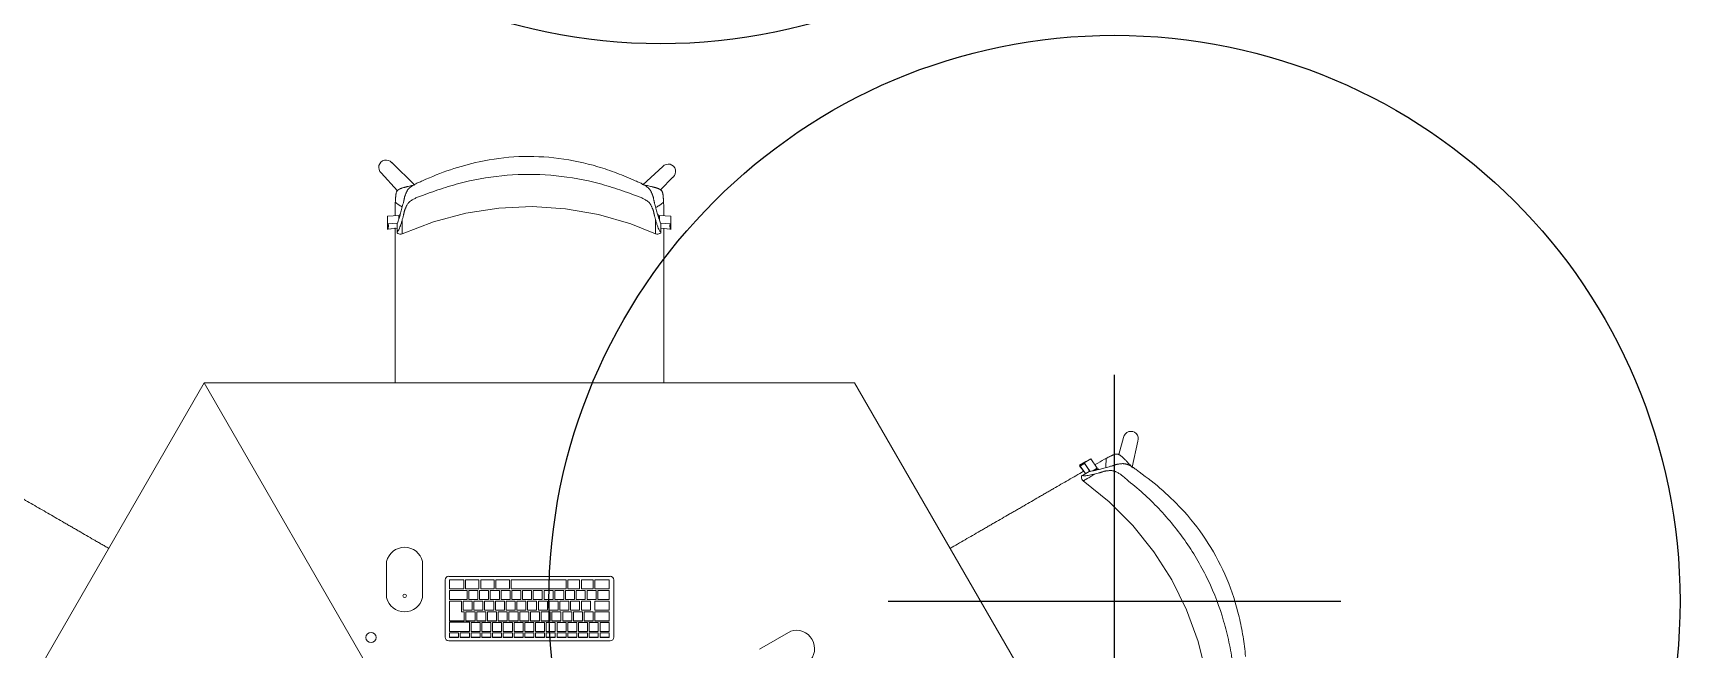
# Model space of a CAD drawing. Header units: millimetres. Extents: x 155920 to 295199, y -4084 to 97293.
# Drawn here: x 174610 to 177523, y 21247 to 22336 of the extents above; entities that cross this region are included whole.
import ezdxf

# ---------------------------------------------------------------- set-up
doc = ezdxf.new("R2010")
doc.units = ezdxf.units.MM
doc.header["$MEASUREMENT"] = 0
doc.layers.add('A-GENM', color=8, linetype='CONTINUOUS', lineweight=9)
doc.layers.add('I-FURN', color=8, linetype='CONTINUOUS', lineweight=9)
doc.layers.add('Social Distancing', color=7, linetype='CONTINUOUS')

msp = doc.modelspace()

# ---------------------------------------------------------------- linework, layer by layer
at = {"layer": 'A-GENM'}
for p, q in [((175235.7, 21401.5), (175235.7, 21338)), ((175299.2, 21338), (175299.2, 21401.5)), ((175631, 21375.6), (175345.5, 21375.6)), ((175339.1, 21369.3), (175339.1, 21268.1)), ((175372, 21369.6), (175347, 21369.6)), ((175347, 21369.6), (175347, 21353.7)), ((175347, 21353.7), (175372, 21353.7)), ((175347, 21353.4), (175347, 21353.7)), ((175372, 21353.4), (175347, 21353.4)), ((175347, 21350.7), (175347, 21334.8)), ((175378, 21350.7), (175347, 21350.7)), ((175372, 21353.7), (175372, 21369.6)), ((175372, 21353.4), (175372, 21353.7)), ((175399, 21369.6), (175375, 21369.6)), ((175375, 21369.6), (175375, 21353.7)), ((175375, 21353.7), (175399, 21353.7)), ((175375, 21353.4), (175375, 21353.7)), ((175399, 21353.4), (175375, 21353.4)), ((175378, 21334.8), (175378, 21350.7)), ((175381, 21350.7), (175381, 21334.8)), ((175397, 21350.7), (175381, 21350.7)), ((175397, 21334.8), (175397, 21350.7)), ((175399, 21353.7), (175399, 21369.6)), ((175399, 21353.4), (175399, 21353.7)), ((175400, 21350.7), (175400, 21334.8)), ((175416, 21350.7), (175400, 21350.7)), ((175426, 21369.6), (175402, 21369.6)), ((175402, 21369.6), (175402, 21353.7)), ((175402, 21353.7), (175426, 21353.7)), ((175402, 21353.4), (175402, 21353.7)), ((175426, 21353.4), (175402, 21353.4)), ((175416, 21334.8), (175416, 21350.7)), ((175419, 21350.7), (175419, 21334.8)), ((175435, 21350.7), (175419, 21350.7)), ((175426, 21353.7), (175426, 21369.6)), ((175426, 21353.4), (175426, 21353.7)), ((175453, 21369.6), (175429, 21369.6)), ((175429, 21369.6), (175429, 21353.7)), ((175429, 21353.7), (175453, 21353.7)), ((175429, 21353.4), (175429, 21353.7)), ((175453, 21353.4), (175429, 21353.4)), ((175435, 21334.8), (175435, 21350.7)), ((175438, 21350.7), (175438, 21334.8)), ((175454, 21350.7), (175438, 21350.7)), ((175453, 21353.7), (175453, 21369.6)), ((175453, 21353.4), (175453, 21353.7)), ((175454, 21334.8), (175454, 21350.7)), ((175456, 21369.6), (175456, 21353.7)), ((175553, 21369.6), (175456, 21369.6)), ((175456, 21353.7), (175553, 21353.7)), ((175456, 21353.4), (175456, 21353.7)), ((175553, 21353.4), (175456, 21353.4)), ((175457, 21350.7), (175457, 21334.8)), ((175473, 21350.7), (175457, 21350.7)), ((175473, 21334.8), (175473, 21350.7)), ((175476, 21350.7), (175476, 21334.8)), ((175492, 21350.7), (175476, 21350.7)), ((175492, 21334.8), (175492, 21350.7)), ((175495, 21350.7), (175495, 21334.8)), ((175511, 21350.7), (175495, 21350.7)), ((175511, 21334.8), (175511, 21350.7)), ((175514, 21350.7), (175514, 21334.8)), ((175530, 21350.7), (175514, 21350.7)), ((175530, 21334.8), (175530, 21350.7)), ((175533, 21350.7), (175533, 21334.8)), ((175549, 21350.7), (175533, 21350.7)), ((175549, 21334.8), (175549, 21350.7)), ((175552, 21350.7), (175552, 21334.8)), ((175568, 21350.7), (175552, 21350.7)), ((175553, 21353.7), (175553, 21369.6)), ((175553, 21353.4), (175553, 21353.7)), ((175556, 21369.6), (175556, 21353.7)), ((175577, 21369.6), (175556, 21369.6)), ((175556, 21353.7), (175577, 21353.7)), ((175556, 21353.4), (175556, 21353.7)), ((175577, 21353.4), (175556, 21353.4)), ((175568, 21334.8), (175568, 21350.7)), ((175571, 21350.7), (175571, 21334.8)), ((175587, 21350.7), (175571, 21350.7)), ((175577, 21353.7), (175577, 21369.6)), ((175577, 21353.4), (175577, 21353.7)), ((175580, 21369.6), (175580, 21353.7)), ((175601, 21369.6), (175580, 21369.6)), ((175580, 21353.7), (175601, 21353.7)), ((175580, 21353.4), (175580, 21353.7)), ((175601, 21353.4), (175580, 21353.4)), ((175587, 21334.8), (175587, 21350.7)), ((175590, 21350.7), (175590, 21334.8)), ((175606, 21350.7), (175590, 21350.7)), ((175601, 21353.7), (175601, 21369.6)), ((175601, 21353.4), (175601, 21353.7)), ((175604, 21369.6), (175604, 21353.7)), ((175629, 21369.6), (175604, 21369.6)), ((175604, 21353.7), (175629, 21353.7)), ((175604, 21353.4), (175604, 21353.7)), ((175629, 21353.4), (175604, 21353.4)), ((175606, 21334.8), (175606, 21350.7)), ((175609, 21350.7), (175609, 21334.8)), ((175629, 21350.7), (175609, 21350.7)), ((175629, 21353.7), (175629, 21369.6)), ((175629, 21353.4), (175629, 21353.7)), ((175629, 21334.8), (175629, 21350.7)), ((175637.4, 21268.1), (175637.4, 21369.3)), ((175347, 21334.8), (175378, 21334.8)), ((175347, 21334.5), (175347, 21334.8)), ((175378, 21334.5), (175347, 21334.5)), ((175368, 21331.8), (175347, 21331.8)), ((175347, 21331.8), (175347, 21296.9)), ((175368, 21312.9), (175368, 21331.8)), ((175371, 21331.8), (175371, 21315.9)), ((175387, 21331.8), (175371, 21331.8)), ((175378, 21334.5), (175378, 21334.8)), ((175381, 21334.8), (175397, 21334.8)), ((175381, 21334.5), (175381, 21334.8)), ((175397, 21334.5), (175381, 21334.5)), ((175387, 21315.9), (175387, 21331.8)), ((175390, 21331.8), (175390, 21315.9)), ((175406, 21331.8), (175390, 21331.8)), ((175397, 21334.5), (175397, 21334.8)), ((175400, 21334.8), (175416, 21334.8)), ((175400, 21334.5), (175400, 21334.8)), ((175416, 21334.5), (175400, 21334.5)), ((175406, 21315.9), (175406, 21331.8)), ((175409, 21331.8), (175409, 21315.9)), ((175425, 21331.8), (175409, 21331.8)), ((175416, 21334.5), (175416, 21334.8)), ((175419, 21334.8), (175435, 21334.8)), ((175419, 21334.5), (175419, 21334.8)), ((175435, 21334.5), (175419, 21334.5)), ((175425, 21315.9), (175425, 21331.8)), ((175428, 21331.8), (175428, 21315.9)), ((175444, 21331.8), (175428, 21331.8)), ((175435, 21334.5), (175435, 21334.8)), ((175438, 21334.8), (175454, 21334.8)), ((175438, 21334.5), (175438, 21334.8)), ((175454, 21334.5), (175438, 21334.5)), ((175444, 21315.9), (175444, 21331.8)), ((175447, 21331.8), (175447, 21315.9)), ((175463, 21331.8), (175447, 21331.8)), ((175454, 21334.5), (175454, 21334.8)), ((175457, 21334.8), (175473, 21334.8)), ((175457, 21334.5), (175457, 21334.8)), ((175473, 21334.5), (175457, 21334.5)), ((175463, 21315.9), (175463, 21331.8)), ((175466, 21331.8), (175466, 21315.9)), ((175482, 21331.8), (175466, 21331.8)), ((175473, 21334.5), (175473, 21334.8)), ((175476, 21334.8), (175492, 21334.8)), ((175476, 21334.5), (175476, 21334.8)), ((175492, 21334.5), (175476, 21334.5)), ((175482, 21315.9), (175482, 21331.8)), ((175485, 21331.8), (175485, 21315.9)), ((175501, 21331.8), (175485, 21331.8)), ((175492, 21334.5), (175492, 21334.8)), ((175495, 21334.8), (175511, 21334.8)), ((175495, 21334.5), (175495, 21334.8)), ((175511, 21334.5), (175495, 21334.5)), ((175501, 21315.9), (175501, 21331.8)), ((175504, 21331.8), (175504, 21315.9)), ((175520, 21331.8), (175504, 21331.8)), ((175511, 21334.5), (175511, 21334.8)), ((175514, 21334.8), (175530, 21334.8)), ((175514, 21334.5), (175514, 21334.8)), ((175530, 21334.5), (175514, 21334.5)), ((175520, 21315.9), (175520, 21331.8)), ((175523, 21331.8), (175523, 21315.9)), ((175539, 21331.8), (175523, 21331.8)), ((175530, 21334.5), (175530, 21334.8)), ((175533, 21334.8), (175549, 21334.8)), ((175533, 21334.5), (175533, 21334.8)), ((175549, 21334.5), (175533, 21334.5)), ((175539, 21315.9), (175539, 21331.8)), ((175542, 21331.8), (175542, 21315.9)), ((175558, 21331.8), (175542, 21331.8)), ((175549, 21334.5), (175549, 21334.8)), ((175552, 21334.8), (175568, 21334.8)), ((175552, 21334.5), (175552, 21334.8)), ((175568, 21334.5), (175552, 21334.5)), ((175558, 21315.9), (175558, 21331.8)), ((175561, 21331.8), (175561, 21315.9)), ((175577, 21331.8), (175561, 21331.8)), ((175568, 21334.5), (175568, 21334.8)), ((175571, 21334.8), (175587, 21334.8)), ((175571, 21334.5), (175571, 21334.8)), ((175587, 21334.5), (175571, 21334.5)), ((175577, 21315.9), (175577, 21331.8)), ((175580, 21331.8), (175580, 21315.9)), ((175596, 21331.8), (175580, 21331.8)), ((175587, 21334.5), (175587, 21334.8)), ((175590, 21334.8), (175606, 21334.8)), ((175590, 21334.5), (175590, 21334.8)), ((175606, 21334.5), (175590, 21334.5)), ((175596, 21315.9), (175596, 21331.8)), ((175604, 21331.8), (175604, 21315.9)), ((175629, 21331.8), (175604, 21331.8)), ((175606, 21334.5), (175606, 21334.8)), ((175609, 21334.8), (175629, 21334.8)), ((175609, 21334.5), (175609, 21334.8)), ((175629, 21334.5), (175609, 21334.5)), ((175629, 21334.5), (175629, 21334.8)), ((175629, 21315.9), (175629, 21331.8)), ((175347, 21296.9), (175373, 21296.9)), ((175347, 21296.6), (175347, 21296.9)), ((175373, 21296.6), (175347, 21296.6)), ((175382, 21294.5), (175347, 21294.5)), ((175347, 21294.5), (175347, 21278.3)), ((175373, 21312.9), (175368, 21312.9)), ((175371, 21315.9), (175387, 21315.9)), ((175371, 21315.6), (175371, 21315.9)), ((175387, 21315.6), (175371, 21315.6)), ((175373, 21296.9), (175373, 21312.9)), ((175373, 21296.6), (175373, 21296.9)), ((175376, 21312.9), (175376, 21296.9)), ((175392, 21312.9), (175376, 21312.9)), ((175376, 21296.9), (175392, 21296.9)), ((175376, 21296.6), (175376, 21296.9)), ((175392, 21296.6), (175376, 21296.6)), ((175382, 21278.3), (175382, 21294.5)), ((175385, 21294.2), (175385, 21278.3)), ((175401, 21294.2), (175385, 21294.2)), ((175387, 21315.6), (175387, 21315.9)), ((175390, 21315.9), (175406, 21315.9)), ((175390, 21315.6), (175390, 21315.9)), ((175406, 21315.6), (175390, 21315.6)), ((175392, 21296.9), (175392, 21312.9)), ((175392, 21296.6), (175392, 21296.9)), ((175395, 21312.9), (175395, 21296.9)), ((175411, 21312.9), (175395, 21312.9)), ((175395, 21296.9), (175411, 21296.9)), ((175395, 21296.6), (175395, 21296.9)), ((175411, 21296.6), (175395, 21296.6)), ((175401, 21278.3), (175401, 21294.2)), ((175404, 21294.2), (175404, 21278.3)), ((175420, 21294.2), (175404, 21294.2)), ((175406, 21315.6), (175406, 21315.9)), ((175409, 21315.9), (175425, 21315.9)), ((175409, 21315.6), (175409, 21315.9)), ((175425, 21315.6), (175409, 21315.6)), ((175411, 21296.9), (175411, 21312.9)), ((175411, 21296.6), (175411, 21296.9)), ((175414, 21312.9), (175414, 21296.9)), ((175430, 21312.9), (175414, 21312.9)), ((175414, 21296.9), (175430, 21296.9)), ((175414, 21296.6), (175414, 21296.9)), ((175430, 21296.6), (175414, 21296.6)), ((175420, 21278.3), (175420, 21294.2)), ((175423, 21294.2), (175423, 21278.3)), ((175439, 21294.2), (175423, 21294.2)), ((175425, 21315.6), (175425, 21315.9)), ((175428, 21315.9), (175444, 21315.9)), ((175428, 21315.6), (175428, 21315.9)), ((175444, 21315.6), (175428, 21315.6)), ((175430, 21296.9), (175430, 21312.9)), ((175430, 21296.6), (175430, 21296.9)), ((175433, 21312.9), (175433, 21296.9)), ((175449, 21312.9), (175433, 21312.9)), ((175433, 21296.9), (175449, 21296.9)), ((175433, 21296.6), (175433, 21296.9)), ((175449, 21296.6), (175433, 21296.6)), ((175439, 21278.3), (175439, 21294.2)), ((175442, 21294.2), (175442, 21278.3)), ((175458, 21294.2), (175442, 21294.2)), ((175444, 21315.6), (175444, 21315.9)), ((175447, 21315.9), (175463, 21315.9)), ((175447, 21315.6), (175447, 21315.9)), ((175463, 21315.6), (175447, 21315.6)), ((175449, 21296.9), (175449, 21312.9)), ((175449, 21296.6), (175449, 21296.9)), ((175452, 21312.9), (175452, 21296.9)), ((175468, 21312.9), (175452, 21312.9)), ((175452, 21296.9), (175468, 21296.9)), ((175452, 21296.6), (175452, 21296.9)), ((175468, 21296.6), (175452, 21296.6)), ((175458, 21278.3), (175458, 21294.2)), ((175461, 21294.2), (175461, 21278.3)), ((175477, 21294.2), (175461, 21294.2)), ((175463, 21315.6), (175463, 21315.9)), ((175466, 21315.9), (175482, 21315.9)), ((175466, 21315.6), (175466, 21315.9)), ((175482, 21315.6), (175466, 21315.6)), ((175468, 21296.9), (175468, 21312.9)), ((175468, 21296.6), (175468, 21296.9)), ((175471, 21312.9), (175471, 21296.9)), ((175487, 21312.9), (175471, 21312.9)), ((175471, 21296.9), (175487, 21296.9)), ((175471, 21296.6), (175471, 21296.9)), ((175487, 21296.6), (175471, 21296.6)), ((175477, 21278.3), (175477, 21294.2)), ((175480, 21294.2), (175480, 21278.3)), ((175496, 21294.2), (175480, 21294.2)), ((175482, 21315.6), (175482, 21315.9)), ((175485, 21315.9), (175501, 21315.9)), ((175485, 21315.6), (175485, 21315.9)), ((175501, 21315.6), (175485, 21315.6)), ((175487, 21296.9), (175487, 21312.9)), ((175487, 21296.6), (175487, 21296.9)), ((175490, 21312.9), (175490, 21296.9)), ((175506, 21312.9), (175490, 21312.9)), ((175490, 21296.9), (175506, 21296.9)), ((175490, 21296.6), (175490, 21296.9)), ((175506, 21296.6), (175490, 21296.6)), ((175496, 21278.3), (175496, 21294.2)), ((175499, 21294.2), (175499, 21278.3)), ((175515, 21294.2), (175499, 21294.2)), ((175501, 21315.6), (175501, 21315.9)), ((175504, 21315.9), (175520, 21315.9)), ((175504, 21315.6), (175504, 21315.9)), ((175520, 21315.6), (175504, 21315.6)), ((175506, 21296.9), (175506, 21312.9)), ((175506, 21296.6), (175506, 21296.9)), ((175509, 21312.9), (175509, 21296.9)), ((175525, 21312.9), (175509, 21312.9)), ((175509, 21296.9), (175525, 21296.9)), ((175509, 21296.6), (175509, 21296.9)), ((175525, 21296.6), (175509, 21296.6)), ((175515, 21278.3), (175515, 21294.2)), ((175518, 21294.2), (175518, 21278.3)), ((175534, 21294.2), (175518, 21294.2)), ((175520, 21315.6), (175520, 21315.9)), ((175523, 21315.9), (175539, 21315.9)), ((175523, 21315.6), (175523, 21315.9)), ((175539, 21315.6), (175523, 21315.6)), ((175525, 21296.9), (175525, 21312.9)), ((175525, 21296.6), (175525, 21296.9)), ((175528, 21312.9), (175528, 21296.9)), ((175544, 21312.9), (175528, 21312.9)), ((175528, 21296.9), (175544, 21296.9)), ((175528, 21296.6), (175528, 21296.9)), ((175544, 21296.6), (175528, 21296.6)), ((175534, 21278.3), (175534, 21294.2)), ((175537, 21294.2), (175537, 21278.3)), ((175553, 21294.2), (175537, 21294.2)), ((175539, 21315.6), (175539, 21315.9)), ((175542, 21315.9), (175558, 21315.9)), ((175542, 21315.6), (175542, 21315.9)), ((175558, 21315.6), (175542, 21315.6)), ((175544, 21296.9), (175544, 21312.9)), ((175544, 21296.6), (175544, 21296.9)), ((175547, 21312.9), (175547, 21296.9)), ((175563, 21312.9), (175547, 21312.9)), ((175547, 21296.9), (175563, 21296.9)), ((175547, 21296.6), (175547, 21296.9)), ((175563, 21296.6), (175547, 21296.6)), ((175553, 21278.3), (175553, 21294.2)), ((175556, 21294.2), (175556, 21278.3)), ((175572, 21294.2), (175556, 21294.2)), ((175558, 21315.6), (175558, 21315.9)), ((175561, 21315.9), (175577, 21315.9)), ((175561, 21315.6), (175561, 21315.9)), ((175577, 21315.6), (175561, 21315.6)), ((175563, 21296.9), (175563, 21312.9)), ((175563, 21296.6), (175563, 21296.9)), ((175566, 21312.9), (175566, 21296.9)), ((175582, 21312.9), (175566, 21312.9)), ((175566, 21296.9), (175582, 21296.9)), ((175566, 21296.6), (175566, 21296.9)), ((175582, 21296.6), (175566, 21296.6)), ((175572, 21278.3), (175572, 21294.2)), ((175575, 21294.2), (175575, 21278.3)), ((175591, 21294.2), (175575, 21294.2)), ((175577, 21315.6), (175577, 21315.9)), ((175580, 21315.9), (175596, 21315.9)), ((175580, 21315.6), (175580, 21315.9)), ((175596, 21315.6), (175580, 21315.6)), ((175582, 21296.9), (175582, 21312.9)), ((175582, 21296.6), (175582, 21296.9)), ((175585, 21312.9), (175585, 21296.9)), ((175601, 21312.9), (175585, 21312.9)), ((175585, 21296.9), (175601, 21296.9)), ((175585, 21296.6), (175585, 21296.9)), ((175601, 21296.6), (175585, 21296.6)), ((175591, 21278.3), (175591, 21294.2)), ((175594, 21294.2), (175594, 21278.3)), ((175610, 21294.2), (175594, 21294.2)), ((175596, 21315.6), (175596, 21315.9)), ((175601, 21296.9), (175601, 21312.9)), ((175601, 21296.6), (175601, 21296.9)), ((175604, 21315.9), (175629, 21315.9)), ((175604, 21315.6), (175604, 21315.9)), ((175629, 21315.6), (175604, 21315.6)), ((175604, 21312.9), (175604, 21296.9)), ((175629, 21312.9), (175604, 21312.9)), ((175604, 21296.9), (175629, 21296.9)), ((175604, 21296.6), (175604, 21296.9)), ((175629, 21296.6), (175604, 21296.6)), ((175610, 21278.3), (175610, 21294.2)), ((175613, 21294.2), (175613, 21278.3)), ((175629, 21294.2), (175613, 21294.2)), ((175629, 21315.6), (175629, 21315.9)), ((175629, 21296.9), (175629, 21312.9)), ((175629, 21296.6), (175629, 21296.9)), ((175629, 21278.3), (175629, 21294.2)), ((175345.5, 21261.8), (175631, 21261.8)), ((175347, 21278.3), (175382, 21278.3)), ((175347, 21278), (175347, 21278.3)), ((175382, 21278), (175347, 21278)), ((175347, 21276), (175347, 21268)), ((175363, 21276), (175347, 21276)), ((175347, 21268), (175363, 21268)), ((175347, 21267.8), (175347, 21268)), ((175363, 21267.8), (175347, 21267.8)), ((175363, 21268), (175363, 21276)), ((175363, 21267.8), (175363, 21268)), ((175366, 21276), (175366, 21268)), ((175382, 21276), (175366, 21276)), ((175366, 21268), (175382, 21268)), ((175366, 21267.8), (175366, 21268)), ((175382, 21267.8), (175366, 21267.8)), ((175382, 21278), (175382, 21278.3)), ((175382, 21268), (175382, 21276)), ((175382, 21267.8), (175382, 21268)), ((175385, 21278.3), (175401, 21278.3)), ((175385, 21278), (175385, 21278.3)), ((175401, 21278), (175385, 21278)), ((175385, 21276), (175385, 21268)), ((175401, 21276), (175385, 21276)), ((175385, 21268), (175401, 21268)), ((175385, 21267.8), (175385, 21268)), ((175401, 21267.8), (175385, 21267.8)), ((175401, 21278), (175401, 21278.3)), ((175401, 21268), (175401, 21276)), ((175401, 21267.8), (175401, 21268)), ((175404, 21278.3), (175420, 21278.3)), ((175404, 21278), (175404, 21278.3)), ((175420, 21278), (175404, 21278)), ((175404, 21276), (175404, 21268)), ((175420, 21276), (175404, 21276)), ((175404, 21268), (175420, 21268)), ((175404, 21267.8), (175404, 21268)), ((175420, 21267.8), (175404, 21267.8)), ((175420, 21278), (175420, 21278.3)), ((175420, 21268), (175420, 21276)), ((175420, 21267.8), (175420, 21268)), ((175423, 21278.3), (175439, 21278.3)), ((175423, 21278), (175423, 21278.3)), ((175439, 21278), (175423, 21278)), ((175423, 21276), (175423, 21268)), ((175439, 21276), (175423, 21276)), ((175423, 21268), (175439, 21268)), ((175423, 21267.8), (175423, 21268)), ((175439, 21267.8), (175423, 21267.8)), ((175439, 21278), (175439, 21278.3)), ((175439, 21268), (175439, 21276)), ((175439, 21267.8), (175439, 21268)), ((175442, 21278.3), (175458, 21278.3)), ((175442, 21278), (175442, 21278.3)), ((175458, 21278), (175442, 21278)), ((175442, 21276), (175442, 21268)), ((175458, 21276), (175442, 21276)), ((175442, 21268), (175458, 21268)), ((175442, 21267.8), (175442, 21268)), ((175458, 21267.8), (175442, 21267.8)), ((175458, 21278), (175458, 21278.3)), ((175458, 21268), (175458, 21276)), ((175458, 21267.8), (175458, 21268)), ((175461, 21278.3), (175477, 21278.3)), ((175461, 21278), (175461, 21278.3)), ((175477, 21278), (175461, 21278)), ((175461, 21276), (175461, 21268)), ((175477, 21276), (175461, 21276)), ((175461, 21268), (175477, 21268)), ((175461, 21267.8), (175461, 21268)), ((175477, 21267.8), (175461, 21267.8)), ((175477, 21278), (175477, 21278.3)), ((175477, 21268), (175477, 21276)), ((175477, 21267.8), (175477, 21268)), ((175480, 21278.3), (175496, 21278.3)), ((175480, 21278), (175480, 21278.3)), ((175496, 21278), (175480, 21278)), ((175480, 21276), (175480, 21268)), ((175496, 21276), (175480, 21276)), ((175480, 21268), (175496, 21268)), ((175480, 21267.8), (175480, 21268)), ((175496, 21267.8), (175480, 21267.8)), ((175496, 21278), (175496, 21278.3)), ((175496, 21268), (175496, 21276)), ((175496, 21267.8), (175496, 21268)), ((175499, 21278.3), (175515, 21278.3)), ((175499, 21278), (175499, 21278.3)), ((175515, 21278), (175499, 21278)), ((175499, 21276), (175499, 21268)), ((175515, 21276), (175499, 21276)), ((175499, 21268), (175515, 21268)), ((175499, 21267.8), (175499, 21268)), ((175515, 21267.8), (175499, 21267.8)), ((175515, 21278), (175515, 21278.3)), ((175515, 21268), (175515, 21276)), ((175515, 21267.8), (175515, 21268)), ((175518, 21278.3), (175534, 21278.3)), ((175518, 21278), (175518, 21278.3)), ((175534, 21278), (175518, 21278)), ((175518, 21276), (175518, 21268)), ((175534, 21276), (175518, 21276)), ((175518, 21268), (175534, 21268)), ((175518, 21267.8), (175518, 21268)), ((175534, 21267.8), (175518, 21267.8)), ((175534, 21278), (175534, 21278.3)), ((175534, 21268), (175534, 21276)), ((175534, 21267.8), (175534, 21268)), ((175537, 21278.3), (175553, 21278.3)), ((175537, 21278), (175537, 21278.3)), ((175553, 21278), (175537, 21278)), ((175537, 21276), (175537, 21268)), ((175553, 21276), (175537, 21276)), ((175537, 21268), (175553, 21268)), ((175537, 21267.8), (175537, 21268)), ((175553, 21267.8), (175537, 21267.8)), ((175553, 21278), (175553, 21278.3)), ((175553, 21268), (175553, 21276)), ((175553, 21267.8), (175553, 21268)), ((175556, 21278.3), (175572, 21278.3)), ((175556, 21278), (175556, 21278.3)), ((175572, 21278), (175556, 21278)), ((175556, 21276), (175556, 21268)), ((175572, 21276), (175556, 21276)), ((175556, 21268), (175572, 21268)), ((175556, 21267.8), (175556, 21268)), ((175572, 21267.8), (175556, 21267.8)), ((175572, 21278), (175572, 21278.3)), ((175572, 21268), (175572, 21276)), ((175572, 21267.8), (175572, 21268)), ((175575, 21278.3), (175591, 21278.3)), ((175575, 21278), (175575, 21278.3)), ((175591, 21278), (175575, 21278)), ((175575, 21276), (175575, 21268)), ((175591, 21276), (175575, 21276)), ((175575, 21268), (175591, 21268)), ((175575, 21267.8), (175575, 21268)), ((175591, 21267.8), (175575, 21267.8)), ((175591, 21278), (175591, 21278.3)), ((175591, 21268), (175591, 21276)), ((175591, 21267.8), (175591, 21268)), ((175594, 21278.3), (175610, 21278.3)), ((175594, 21278), (175594, 21278.3)), ((175610, 21278), (175594, 21278)), ((175594, 21276), (175594, 21268)), ((175610, 21276), (175594, 21276)), ((175594, 21268), (175610, 21268)), ((175594, 21267.8), (175594, 21268)), ((175610, 21267.8), (175594, 21267.8)), ((175610, 21278), (175610, 21278.3)), ((175610, 21268), (175610, 21276)), ((175610, 21267.8), (175610, 21268)), ((175613, 21278.3), (175629, 21278.3)), ((175613, 21278), (175613, 21278.3)), ((175629, 21278), (175613, 21278)), ((175613, 21276), (175613, 21268)), ((175629, 21276), (175613, 21276)), ((175613, 21268), (175629, 21268)), ((175613, 21267.8), (175613, 21268)), ((175629, 21267.8), (175613, 21267.8)), ((175629, 21278), (175629, 21278.3)), ((175629, 21268), (175629, 21276)), ((175629, 21267.8), (175629, 21268)), ((175950.1, 21278.9), (175895.1, 21247.2))]:
    msp.add_line(p, q, dxfattribs=at)
for centre, radius, start, end in [((175267.5, 21394.4), 32.5, 12.6804, 167.3196), ((175345.5, 21369.3), 6.35, 90, 180), ((175631, 21369.3), 6.35, 0, 90), ((175267.5, 21345.2), 32.5, 192.6804, 347.3196), ((175267.5, 21341.2), 3.16, 0, 180), ((175267.5, 21341.2), 3.16, 180, 0), ((175345.5, 21268.1), 6.35, 180, 270), ((175631, 21268.1), 6.35, 270, 0), ((175959.8, 21247.8), 32.5, 312.6804, 107.3196)]:
    msp.add_arc(centre, radius, start, end, dxfattribs=at)
at = {"layer": 'I-FURN'}
for p, q in [((175285.5, 22067), (175244.9, 22106.5)), ((175226.1, 22088.3), (175255.1, 22056.7)), ((175723.8, 22099.8), (175688.7, 22067.5)), ((175719.9, 22058.3), (175742, 22081.1)), ((175318.5, 22002.2), (175375.7, 22017.4)), ((175375.7, 22017.4), (175434.1, 22026.3)), ((175434.1, 22026.3), (175493.2, 22028.9)), ((175493.2, 22028.9), (175552.2, 22025)), ((175552.2, 22025), (175610.4, 22014.8)), ((175237.1, 22002), (175237.1, 21988.8)), ((175237.4, 22011.8), (175257.3, 22013.1)), ((175237.4, 21998.4), (175237.4, 22011.8)), ((175254.8, 21999.6), (175237.4, 21998.4)), ((175238, 21988.8), (175254.3, 21990.8)), ((175238.7, 21988.8), (175254.3, 21990.7)), ((175254.3, 21984.5), (175254.3, 21998.2)), ((175257.3, 22013.1), (175257.3, 22007.2)), ((175258.3, 22013.2), (175258.3, 22010.1)), ((175263.4, 21980.9), (175318.5, 22002.2)), ((175610.4, 22014.8), (175667.2, 21998.4)), ((175667.2, 21998.4), (175711.2, 21980.9)), ((175717.2, 22007.2), (175717.2, 22013.1)), ((175718.2, 22013.2), (175738.1, 22011.8)), ((175718.2, 22004.3), (175718.2, 22013.2)), ((175738.1, 21998.5), (175719.7, 21999.7)), ((175737.1, 21998.4), (175719.8, 21999.6)), ((175720.3, 21984.5), (175720.3, 21998.2)), ((175720.3, 21990.9), (175737.8, 21988.8)), ((175720.3, 21990.8), (175736.6, 21988.8)), ((175738.1, 22011.8), (175738.1, 21998.5)), ((175738.4, 21988.8), (175738.4, 22002.1)), ((175254.3, 21982.5), (175255.8, 21981.4)), ((175255.8, 21981.4), (175257.6, 21980.7)), ((175257.6, 21980.7), (175259.1, 21980.3)), ((175259.1, 21980.3), (175261.3, 21980.4)), ((175261.3, 21980.4), (175263.4, 21980.9)), ((175713.3, 21980.4), (175711.2, 21980.9)), ((175715.5, 21980.3), (175713.3, 21980.4)), ((175717, 21980.7), (175715.5, 21980.3)), ((175718.7, 21981.4), (175717, 21980.7)), ((175720.3, 21982.5), (175718.7, 21981.4)), ((174913, 21717.5), (174338.1, 20721.5)), ((175468.1, 20756.2), (174913, 21717.5)), ((176063, 21717.5), (174913, 21717.5)), ((174913, 21717.5), (175468.1, 20756.2)), ((176638.1, 20721.6), (176063, 21717.5)), ((176538.7, 21621.1), (176530.1, 21590.6)), ((176553.7, 21568.2), (176564, 21614.7)), ((176469.2, 21576.4), (176480.7, 21583)), ((176480.7, 21583), (176491.9, 21566.5)), ((176472.1, 21578.5), (176460.6, 21571.8)), ((176460.6, 21571.8), (176471.5, 21557.2)), ((176461, 21571), (176471.4, 21557.1)), ((176464.1, 21550.8), (176464.2, 21553)), ((176464.5, 21548.6), (176464.1, 21550.8)), ((176477.8, 21560.8), (176466, 21554)), ((176479.4, 21561.1), (176469.2, 21576.4)), ((176479.3, 21561.1), (176469.6, 21575.5)), ((176491.9, 21566.5), (176484.2, 21562.1)), ((176492.3, 21565.6), (176487.2, 21562.7)), ((176465, 21547.2), (176464.5, 21548.6)), ((176466.1, 21545.6), (176465, 21547.2)), ((176467.4, 21544.3), (176466.1, 21545.6)), ((176467.4, 21544.3), (176513.4, 21507.2)), ((176513.4, 21507.2), (176555.1, 21465.3)), ((176555.1, 21465.3), (176592.1, 21419.1)), ((176592.1, 21419.1), (176623.8, 21369.3)), ((176623.8, 21369.3), (176650, 21316.2)), ((176650, 21316.2), (176670.3, 21260.7)), ((176670.3, 21260.7), (176684.5, 21203.3))]:
    msp.add_line(p, q, dxfattribs=at)
for centre, radius, start, end in [((175234.9, 22098), 13.1, 40.4176, 228.0338), ((175733.6, 22091), 13.1, 310.3941, 138.0104), ((176551.6, 21618.7), 13.1, 341.9896, 169.6059), ((175208.1, 21267.5), 9, 0, 180), ((175208.1, 21267.5), 9, 180, 0)]:
    msp.add_arc(centre, radius, start, end, dxfattribs=at)
for centre, major_axis, start_param, end_param in [((175220.6, 22007.4), (17.4, 0), 5.960696, 6.044337), ((175220.6, 21994.1), (17.4, 0), 5.960696, 6.540192), ((175221.6, 21994.1), (17.4, 0), 5.960696, 6.540192), ((175754, 21994.1), (17.4, 0), 2.884586, 3.464082), ((175754.9, 21994.1), (17.4, 0), 2.884586, 3.464082), ((175754.9, 22007.5), (17.4, 0), 3.380441, 3.464082), ((176457, 21588.8), (-8.7, 15.1), 2.819103, 3.398599), ((176457.5, 21587.9), (-8.7, 15.1), 2.819103, 3.398599), ((176468.6, 21595.4), (-8.7, 15.1), 2.819103, 2.902745)]:
    msp.add_ellipse(centre, major_axis=major_axis, ratio=0.978487, start_param=start_param, end_param=end_param, dxfattribs=at)
for points, knots in [([(175299.2, 22074.3), (175315.2, 22081.8), (175348.1, 22094.9), (175405, 22110.7), (175469.5, 22119.2), (175540.5, 22116), (175598.3, 22103.6), (175643, 22088.4), (175664.7, 22079.3), (175675.4, 22074.3)], [-1, -1, -1, -1, -0.863636, -0.727273, -0.545455, -0.363636, -0.181818, -0.090909, 0, 0, 0, 0]), ([(175256.7, 22005.3), (175257.4, 22007.2), (175258.5, 22010.4), (175259.9, 22015.5), (175261, 22019.5), (175262.2, 22023.8), (175263.4, 22028.3), (175264.4, 22032.3), (175265.3, 22035.7), (175265.9, 22037.8), (175266.3, 22039.5), (175266.6, 22041.2), (175266.9, 22042.9), (175267.2, 22044.7), (175267.6, 22046), (175267.9, 22047.2), (175268.2, 22048), (175268.4, 22048.5), (175268.6, 22048.9), (175268.8, 22049.3), (175269, 22049.8), (175269.3, 22050.7), (175269.9, 22052), (175270.5, 22053.7), (175271.3, 22055.4), (175272.2, 22057.1), (175273.3, 22058.8), (175274.5, 22060.2), (175275.4, 22061.2), (175276, 22061.8), (175276.5, 22062.2), (175277, 22062.6), (175277.6, 22063.1), (175278.8, 22064.1), (175280.7, 22065.4), (175283.2, 22067), (175286.8, 22069.1), (175291.9, 22071.5), (175296.6, 22073.4), (175299.2, 22074.3)], [0, 0, 0, 0, 0.142857, 0.214286, 0.285714, 0.357143, 0.428571, 0.5, 0.535714, 0.571429, 0.589286, 0.607143, 0.642857, 0.660714, 0.678571, 0.696429, 0.705357, 0.709821, 0.714286, 0.71875, 0.723214, 0.732143, 0.75, 0.767857, 0.785714, 0.803571, 0.821429, 0.839286, 0.848214, 0.852679, 0.857143, 0.861607, 0.866071, 0.875, 0.892857, 0.910714, 0.928571, 0.964286, 1, 1, 1, 1]), ([(175675.4, 22048.2), (175663.5, 22053.1), (175639.3, 22061.9), (175589.7, 22075.9), (175526, 22086.3), (175448.6, 22086.3), (175384.8, 22075.9), (175335.3, 22061.9), (175311.1, 22053.1), (175299.2, 22048.2)], [-1, -1, -1, -1, -0.9, -0.8, -0.6, -0.4, -0.2, -0.1, 0, 0, 0, 0]), ([(175675.4, 22074.3), (175678, 22073.4), (175682.7, 22071.5), (175687.8, 22069.1), (175691.4, 22067), (175693.9, 22065.4), (175695.7, 22064.1), (175696.9, 22063.1), (175697.6, 22062.6), (175698.1, 22062.2), (175698.6, 22061.8), (175699.1, 22061.2), (175700.1, 22060.2), (175701.2, 22058.8), (175702.4, 22057.1), (175703.3, 22055.4), (175704.1, 22053.7), (175704.7, 22052), (175705.2, 22050.7), (175705.6, 22049.8), (175705.8, 22049.3), (175706, 22048.9), (175706.1, 22048.5), (175706.3, 22048), (175706.7, 22047.2), (175707, 22046), (175707.4, 22044.7), (175707.7, 22042.9), (175708, 22041.2), (175708.3, 22039.5), (175708.6, 22038.2), (175708.9, 22036.9), (175709.4, 22035.2), (175710.1, 22032.3), (175711.2, 22028.3), (175712.4, 22023.8), (175713.5, 22019.5), (175714.7, 22015.5), (175715.8, 22011.7), (175716.8, 22008.3), (175717.5, 22006.3), (175717.9, 22005.3)], [0, 0, 0, 0, 0.035714, 0.071429, 0.089286, 0.107143, 0.125, 0.133929, 0.138393, 0.142857, 0.147321, 0.151786, 0.160714, 0.178571, 0.196429, 0.214286, 0.232143, 0.25, 0.267857, 0.276786, 0.28125, 0.285714, 0.290179, 0.294643, 0.303571, 0.321429, 0.339286, 0.357143, 0.392857, 0.410714, 0.428571, 0.446429, 0.464286, 0.5, 0.571429, 0.642857, 0.714286, 0.785714, 0.857143, 0.928571, 1, 1, 1, 1]), ([(175251.1, 22036.5), (175251.2, 22037.6), (175251.3, 22039.2), (175251.4, 22041.2), (175251.5, 22042.3), (175251.5, 22043.1), (175251.6, 22043.9), (175251.6, 22044.9), (175251.7, 22046.1), (175251.9, 22047.4), (175251.9, 22048.3), (175252, 22048.8), (175252, 22049.2), (175252.1, 22049.6), (175252.2, 22050.1), (175252.3, 22051), (175252.5, 22052.2), (175252.8, 22053.5), (175253.3, 22054.7), (175253.9, 22056), (175254.8, 22057.1), (175255.8, 22058), (175256.6, 22058.7), (175257.3, 22059.1), (175258, 22059.5), (175259, 22060), (175260.3, 22060.6), (175262, 22061.3), (175263.8, 22061.9), (175265.5, 22062.4), (175267.1, 22062.8), (175268.7, 22063.3), (175270.3, 22063.7), (175272.2, 22064.2), (175274.6, 22064.8), (175279.1, 22065.8), (175282.8, 22066.6), (175285.1, 22067.1)], [0, 0, 0, 0, 0.0625, 0.09375, 0.109375, 0.125, 0.140625, 0.15625, 0.1875, 0.21875, 0.234375, 0.242188, 0.25, 0.257812, 0.265625, 0.28125, 0.3125, 0.34375, 0.375, 0.40625, 0.4375, 0.46875, 0.484375, 0.5, 0.515625, 0.53125, 0.5625, 0.59375, 0.625, 0.65625, 0.6875, 0.71875, 0.75, 0.78125, 0.8125, 0.875, 1, 1, 1, 1]), ([(175299.2, 22048.2), (175296.7, 22047.5), (175292, 22046), (175287, 22043.9), (175283.4, 22042.1), (175280.9, 22040.7), (175279, 22039.4), (175277.8, 22038.6), (175277.2, 22038.1), (175276.7, 22037.7), (175276.2, 22037.3), (175275.6, 22036.8), (175274.7, 22035.8), (175273.5, 22034.5), (175272.3, 22032.7), (175271.3, 22031), (175270.5, 22029.3), (175269.8, 22027.7), (175269.2, 22026.4), (175268.8, 22025.5), (175268.6, 22025.1), (175268.4, 22024.7), (175268.3, 22024.4), (175268.1, 22023.9), (175267.8, 22023.2), (175267.4, 22022.1), (175267.1, 22021), (175266.8, 22019.5), (175266.6, 22018), (175266.3, 22016.5), (175266, 22015.4), (175265.7, 22014.2), (175265.3, 22012.6), (175264.5, 22009.8), (175263.9, 22007.4), (175263.4, 22005.9)], [0, 0, 0, 0, 0.0625, 0.125, 0.15625, 0.1875, 0.21875, 0.234375, 0.242188, 0.25, 0.257812, 0.265625, 0.28125, 0.3125, 0.34375, 0.375, 0.40625, 0.4375, 0.46875, 0.484375, 0.492188, 0.5, 0.507812, 0.515625, 0.53125, 0.5625, 0.59375, 0.625, 0.6875, 0.71875, 0.75, 0.78125, 0.8125, 0.875, 1, 1, 1, 1]), ([(175711.2, 22005.9), (175710.7, 22007.4), (175710.1, 22009.8), (175709.3, 22012.6), (175708.9, 22014.2), (175708.6, 22015.4), (175708.3, 22016.5), (175708, 22018), (175707.8, 22019.5), (175707.5, 22021), (175707.2, 22022.1), (175706.8, 22023.2), (175706.5, 22023.9), (175706.3, 22024.4), (175706.1, 22024.7), (175706, 22025.1), (175705.7, 22025.5), (175705.4, 22026.4), (175704.8, 22027.7), (175704.1, 22029.3), (175703.3, 22031), (175702.3, 22032.7), (175701.1, 22034.5), (175699.9, 22035.8), (175699, 22036.8), (175698.4, 22037.3), (175697.9, 22037.7), (175697.4, 22038.1), (175696.8, 22038.6), (175695.5, 22039.4), (175693.7, 22040.7), (175691.2, 22042.1), (175687.6, 22043.9), (175682.6, 22046), (175677.9, 22047.5), (175675.4, 22048.2)], [0, 0, 0, 0, 0.125, 0.1875, 0.21875, 0.25, 0.28125, 0.3125, 0.375, 0.40625, 0.4375, 0.46875, 0.484375, 0.492188, 0.5, 0.507812, 0.515625, 0.53125, 0.5625, 0.59375, 0.625, 0.65625, 0.6875, 0.71875, 0.734375, 0.742188, 0.75, 0.757812, 0.765625, 0.78125, 0.8125, 0.84375, 0.875, 0.9375, 1, 1, 1, 1]), ([(175691.3, 22067.1), (175693.7, 22066.6), (175697.4, 22065.8), (175701.9, 22064.8), (175704.3, 22064.2), (175706.2, 22063.7), (175707.8, 22063.3), (175709.4, 22062.8), (175711, 22062.4), (175712.7, 22061.9), (175714.5, 22061.3), (175716.2, 22060.6), (175717.5, 22060), (175718.5, 22059.5), (175719.2, 22059.1), (175719.8, 22058.7), (175720.7, 22058), (175721.7, 22057.1), (175722.6, 22056), (175723.2, 22054.7), (175723.6, 22053.5), (175724, 22052.2), (175724.2, 22051), (175724.3, 22050.1), (175724.4, 22049.6), (175724.4, 22049.2), (175724.5, 22048.8), (175724.5, 22048.3), (175724.6, 22047.4), (175724.7, 22046.1), (175724.8, 22044.9), (175724.9, 22043.9), (175725, 22043.1), (175725, 22042.3), (175725.1, 22041.2), (175725.2, 22039.2), (175725.3, 22037.6), (175725.4, 22036.5)], [0, 0, 0, 0, 0.125, 0.1875, 0.21875, 0.25, 0.28125, 0.3125, 0.34375, 0.375, 0.40625, 0.4375, 0.46875, 0.484375, 0.5, 0.515625, 0.53125, 0.5625, 0.59375, 0.625, 0.65625, 0.6875, 0.71875, 0.734375, 0.742188, 0.75, 0.757812, 0.765625, 0.78125, 0.8125, 0.84375, 0.859375, 0.875, 0.890625, 0.90625, 0.9375, 1, 1, 1, 1]), ([(175251.1, 22036.5), (175253, 22034.9), (175256.8, 22032.1), (175261.1, 22029.5), (175263.4, 22028.3), (175263.8, 22028.2)], [0, 0, 0, 0, 0.02777778, 0.05555556, 0.06066679, 0.06066679, 0.06066679, 0.06066679]), ([(175711.4, 22027.5), (175712.2, 22027.9), (175715, 22029.3), (175719.7, 22032.1), (175723.5, 22034.9), (175725.4, 22036.5)], [0.93303317, 0.93303317, 0.93303317, 0.93303317, 0.94444444, 0.97222222, 1, 1, 1, 1]), ([(175250.9, 21717.2), (175250.9, 21717.3), (175250.9, 21720), (175250.9, 21725.1), (175250.9, 21732.7), (175250.9, 21740.4), (175250.9, 21750.4), (175250.9, 21762.9), (175250.9, 21775.4), (175250.9, 21785.4), (175250.9, 21793), (175250.9, 21800.7), (175250.9, 21810.8), (175250.9, 21823.3), (175250.9, 21838.2), (175250.9, 21853.4), (175250.9, 21868.5), (175250.9, 21883.4), (175250.9, 21895.9), (175250.9, 21905.9), (175250.9, 21913.5), (175250.9, 21921.1), (175250.9, 21931), (175250.9, 21943.3), (175250.9, 21955.6), (175250.9, 21965.7), (175250.9, 21973.5), (175250.9, 21981.3), (175250.9, 21987.1), (175250.9, 21990.4), (175250.9, 21991.1)], [-0.7511307, -0.7511307, -0.7511307, -0.7511307, -0.75, -0.7321429, -0.7142857, -0.6964286, -0.6785714, -0.6428571, -0.6071429, -0.5892857, -0.5714286, -0.5535714, -0.5357143, -0.5, -0.4642857, -0.4285714, -0.3928571, -0.3571429, -0.3214286, -0.3035714, -0.2857143, -0.2678571, -0.25, -0.2142857, -0.1785714, -0.1607143, -0.1428571, -0.125, -0.1071429, -0.1022726, -0.1022726, -0.1022726, -0.1022726]), ([(175263.4, 21981.6), (175263.4, 21981.8), (175263.4, 21982.5), (175263.4, 21984.5), (175263.4, 21988.4), (175263.4, 21995.6), (175263.4, 22002.1), (175263.4, 22005.9)], [0.4444444, 0.4444444, 0.4444444, 0.4444444, 0.5138889, 0.5833333, 0.7222222, 0.8611111, 1, 1, 1, 1]), ([(175711.2, 22005.9), (175711.2, 22002.9), (175711.2, 21997.5), (175711.2, 21991.1), (175711.2, 21986.3), (175711.2, 21983.7), (175711.2, 21982.3), (175711.2, 21981.8), (175711.2, 21981.6)], [0, 0, 0, 0, 0.1111111, 0.2222222, 0.3333333, 0.4444444, 0.5, 0.5555556, 0.5555556, 0.5555556, 0.5555556]), ([(175725.6, 21991), (175725.6, 21990.6), (175725.6, 21985), (175725.6, 21974.2), (175725.6, 21958.8), (175725.6, 21943.7), (175725.6, 21931.3), (175725.6, 21921.2), (175725.6, 21913.5), (175725.6, 21905.8), (175725.6, 21895.7), (175725.6, 21883.3), (175725.6, 21870.8), (175725.6, 21860.8), (175725.6, 21853.3), (175725.6, 21845.7), (175725.6, 21835.7), (175725.6, 21823.4), (175725.6, 21811), (175725.6, 21801), (175725.6, 21793.4), (175725.6, 21785.7), (175725.6, 21775.6), (175725.6, 21763.1), (175725.6, 21747.9), (175725.6, 21732.6), (175725.6, 21722.3), (175725.6, 21717.2), (175725.6, 21717.1)], [-0.896036, -0.896036, -0.896036, -0.896036, -0.8928571, -0.8571429, -0.8214286, -0.7857143, -0.75, -0.7321429, -0.7142857, -0.6964286, -0.6785714, -0.6428571, -0.6071429, -0.5892857, -0.5714286, -0.5535714, -0.5357143, -0.5, -0.4642857, -0.4464286, -0.4285714, -0.4107143, -0.3928571, -0.3571429, -0.3214286, -0.2857143, -0.25, -0.2493139, -0.2493139, -0.2493139, -0.2493139]), ([(175254.3, 21984.5), (175254.3, 21984), (175254.3, 21983.2), (175254.3, 21982.5), (175254.3, 21982.4), (175254.3, 21983), (175254.3, 21983.8), (175254.3, 21984.2)], [0, 0, 0, 0, 0.125, 0.25, 0.375, 0.5, 0.5828112, 0.5828112, 0.5828112, 0.5828112]), ([(175720.3, 21984.2), (175720.3, 21983.8), (175720.3, 21983), (175720.3, 21982.4), (175720.3, 21982.5), (175720.3, 21983.2), (175720.3, 21984), (175720.3, 21984.5)], [0.4162183, 0.4162183, 0.4162183, 0.4162183, 0.5, 0.625, 0.75, 0.875, 1, 1, 1, 1]), ([(176508.5, 21584.4), (176508, 21582), (176507.5, 21577.2), (176507.4, 21571.8), (176507.6, 21568.6), (176507.7, 21567.8)], [0, 0, 0, 0, 0.02777778, 0.05555556, 0.06696683, 0.06696683, 0.06696683, 0.06696683]), ([(176508.5, 21584.4), (176509.5, 21584.9), (176510.9, 21585.6), (176512.7, 21586.5), (176513.7, 21587), (176514.4, 21587.3), (176515.1, 21587.7), (176516, 21588.1), (176517.1, 21588.7), (176518.3, 21589.2), (176519.1, 21589.5), (176519.6, 21589.7), (176519.9, 21589.9), (176520.3, 21590.1), (176520.8, 21590.2), (176521.6, 21590.6), (176522.7, 21591), (176524.1, 21591.4), (176525.3, 21591.6), (176526.7, 21591.7), (176528.2, 21591.5), (176529.5, 21591.1), (176530.5, 21590.7), (176531.2, 21590.3), (176531.9, 21589.9), (176532.8, 21589.3), (176534, 21588.5), (176535.4, 21587.3), (176536.8, 21586.1), (176538.1, 21584.8), (176539.3, 21583.7), (176540.4, 21582.6), (176541.6, 21581.3), (176543, 21580), (176544.7, 21578.1), (176547.8, 21574.8), (176550.4, 21572), (176552, 21570.2)], [0, 0, 0, 0, 0.0625, 0.09375, 0.109375, 0.125, 0.140625, 0.15625, 0.1875, 0.21875, 0.234375, 0.242188, 0.25, 0.257812, 0.265625, 0.28125, 0.3125, 0.34375, 0.375, 0.40625, 0.4375, 0.46875, 0.484375, 0.5, 0.515625, 0.53125, 0.5625, 0.59375, 0.625, 0.65625, 0.6875, 0.71875, 0.75, 0.78125, 0.8125, 0.875, 1, 1, 1, 1]), ([(174507.4, 21561.8), (174508.1, 21561.5), (174510.9, 21559.9), (174515.9, 21556.9), (174522.7, 21553), (174529.4, 21549.2), (174538.1, 21544.1), (174548.9, 21537.9), (174559.5, 21531.8), (174568, 21526.9), (174574.6, 21523.1), (174581.2, 21519.3), (174589.9, 21514.2), (174600.7, 21508), (174613.6, 21500.6), (174626.7, 21493), (174639.8, 21485.4), (174652.8, 21477.9), (174663.6, 21471.7), (174672.3, 21466.6), (174678.9, 21462.8), (174685.5, 21459), (174694.2, 21454), (174705, 21447.8), (174715.8, 21441.5), (174724.6, 21436.5), (174731.2, 21432.7), (174737.8, 21428.9), (174742.2, 21426.3), (174744.4, 21425), (174744.5, 21425)], [-0.8977274, -0.8977274, -0.8977274, -0.8977274, -0.8928571, -0.875, -0.8571429, -0.8392857, -0.8214286, -0.7857143, -0.75, -0.7321429, -0.7142857, -0.6964286, -0.6785714, -0.6428571, -0.6071429, -0.5714286, -0.5357143, -0.5, -0.4642857, -0.4464286, -0.4285714, -0.4107143, -0.3928571, -0.3571429, -0.3214286, -0.3035714, -0.2857143, -0.2678571, -0.25, -0.2492433, -0.2492433, -0.2492433, -0.2492433]), ([(176231.7, 21424.8), (176231.8, 21424.9), (176236.3, 21427.4), (176245.2, 21432.6), (176258.5, 21440.3), (176271.6, 21447.8), (176282.5, 21454.1), (176291.2, 21459.2), (176297.8, 21463), (176304.4, 21466.8), (176313.1, 21471.8), (176323.8, 21478), (176334.5, 21484.2), (176343.1, 21489.1), (176349.7, 21492.9), (176356.3, 21496.7), (176364.9, 21501.7), (176375.7, 21507.9), (176386.5, 21514.2), (176395.2, 21519.2), (176401.9, 21523.1), (176408.5, 21526.9), (176417.2, 21531.9), (176428, 21538.2), (176441.1, 21545.7), (176454.5, 21553.4), (176463.8, 21558.8), (176468.6, 21561.6), (176469, 21561.8)], [-0.751114, -0.751114, -0.751114, -0.751114, -0.75, -0.7142857, -0.6785714, -0.6428571, -0.6071429, -0.5892857, -0.5714286, -0.5535714, -0.5357143, -0.5, -0.4642857, -0.4464286, -0.4285714, -0.4107143, -0.3928571, -0.3571429, -0.3214286, -0.3035714, -0.2857143, -0.2678571, -0.25, -0.2142857, -0.1785714, -0.1428571, -0.1071429, -0.103964, -0.103964, -0.103964, -0.103964]), ([(176467.4, 21544.3), (176467.4, 21544.3), (176467.5, 21544.4), (176468, 21544.6), (176468.8, 21545.1), (176470.5, 21546.1), (176473.9, 21548), (176480.1, 21551.6), (176485.8, 21554.9), (176489, 21556.8)], [0.3374293, 0.3374293, 0.3374293, 0.3374293, 0.3888889, 0.4444444, 0.5138889, 0.5833333, 0.7222222, 0.8611111, 1, 1, 1, 1]), ([(176485.2, 21562.3), (176487.2, 21562.6), (176490.5, 21563.3), (176495.6, 21564.6), (176499.7, 21565.7), (176503.9, 21566.8), (176508.4, 21568), (176512.5, 21569.1), (176515.8, 21570), (176518, 21570.6), (176519.6, 21571.1), (176521.2, 21571.7), (176522.9, 21572.3), (176524.5, 21572.8), (176525.9, 21573.2), (176527.1, 21573.5), (176528, 21573.7), (176528.5, 21573.7), (176528.9, 21573.8), (176529.3, 21573.8), (176529.9, 21573.9), (176530.8, 21574), (176532.2, 21574.3), (176534, 21574.5), (176535.8, 21574.7), (176537.8, 21574.7), (176539.8, 21574.6), (176541.7, 21574.3), (176543, 21574), (176543.8, 21573.8), (176544.4, 21573.6), (176545, 21573.4), (176545.8, 21573.1), (176547.2, 21572.5), (176549.3, 21571.6), (176551.9, 21570.2), (176555.5, 21568.1), (176560.2, 21564.9), (176564.1, 21561.8), (176566.2, 21560)], [0, 0, 0, 0, 0.142857, 0.214286, 0.285714, 0.357143, 0.428571, 0.5, 0.535714, 0.571429, 0.589286, 0.607143, 0.642857, 0.660714, 0.678571, 0.696429, 0.705357, 0.709821, 0.714286, 0.71875, 0.723214, 0.732143, 0.75, 0.767857, 0.785714, 0.803571, 0.821429, 0.839286, 0.848214, 0.852679, 0.857143, 0.861607, 0.866071, 0.875, 0.892857, 0.910714, 0.928571, 0.964286, 1, 1, 1, 1]), ([(176543.6, 21547), (176541.7, 21548.8), (176538.1, 21552.1), (176533.8, 21555.4), (176530.4, 21557.6), (176527.9, 21559), (176525.9, 21560), (176524.6, 21560.6), (176523.8, 21560.9), (176523.2, 21561.2), (176522.7, 21561.4), (176521.9, 21561.6), (176520.6, 21562), (176518.8, 21562.3), (176516.8, 21562.5), (176514.8, 21562.5), (176512.9, 21562.4), (176511.1, 21562.2), (176509.7, 21562), (176508.8, 21561.9), (176508.3, 21561.9), (176507.9, 21561.8), (176507.5, 21561.8), (176507, 21561.7), (176506.2, 21561.6), (176505.1, 21561.4), (176504, 21561.1), (176502.5, 21560.6), (176501.2, 21560.1), (176499.7, 21559.6), (176498.6, 21559.2), (176497.4, 21558.9), (176495.8, 21558.5), (176493, 21557.8), (176490.6, 21557.1), (176489, 21556.8)], [0, 0, 0, 0, 0.0625, 0.125, 0.15625, 0.1875, 0.21875, 0.234375, 0.242188, 0.25, 0.257812, 0.265625, 0.28125, 0.3125, 0.34375, 0.375, 0.40625, 0.4375, 0.46875, 0.484375, 0.492188, 0.5, 0.507812, 0.515625, 0.53125, 0.5625, 0.59375, 0.625, 0.6875, 0.71875, 0.75, 0.78125, 0.8125, 0.875, 1, 1, 1, 1]), ([(176494.8, 21564.5), (176494.4, 21564.7), (176493.5, 21565.1), (176492.7, 21565.4), (176492.2, 21565.6)], [-0.5281276, -0.5281276, -0.5281276, -0.5281276, -0.3333333, -0.1189454, -0.1189454, -0.1189454, -0.1189454]), ([(176566.2, 21560), (176580.7, 21549.8), (176608.5, 21528), (176650.6, 21486.6), (176690.2, 21434.9), (176723, 21371.9), (176741.1, 21315.6), (176750.3, 21269.3), (176753.3, 21245.9), (176754.3, 21234.1)], [-1, -1, -1, -1, -0.863636, -0.727273, -0.545455, -0.363636, -0.181818, -0.090909, 0, 0, 0, 0]), ([(176731.7, 21221.1), (176730, 21233.9), (176725.5, 21259.2), (176712.9, 21309.2), (176690, 21369.5), (176651.3, 21436.6), (176610.4, 21486.6), (176573.5, 21522.6), (176553.8, 21539.1), (176543.6, 21547)], [-1, -1, -1, -1, -0.9, -0.8, -0.6, -0.4, -0.2, -0.1, 0, 0, 0, 0])]:
    msp.add_open_spline(points, degree=3, knots=knots, dxfattribs=at)
for points in [[(175687.7, 22067.8), (175688.9, 22067.6), (175690.1, 22067.3), (175691.3, 22067.1)], [(175691.3, 22067.1), (175690.1, 22067.3), (175688.9, 22067.6), (175687.7, 22067.8)], [(175250.9, 22032.7), (175250.9, 22033.3), (175251, 22034.6), (175251.1, 22035.9), (175251.1, 22036.5)], [(175250.9, 22013.7), (175250.9, 22020.2), (175250.9, 22026.5), (175250.9, 22032.7)], [(175725.4, 22036.5), (175725.4, 22035.9), (175725.5, 22034.6), (175725.5, 22033.3), (175725.6, 22032.7)], [(175725.6, 22032.7), (175725.6, 22026.6), (175725.6, 22020.3), (175725.6, 22013.7)], [(175263.4, 22005.9), (175262.9, 22003.8), (175261.8, 22000), (175260.1, 21995), (175258.6, 21990.8), (175257.1, 21987.6), (175255.6, 21985.4), (175254.7, 21984.7), (175254.3, 21984.5)], [(175254.3, 21998.2), (175254.7, 21999.3), (175255.5, 22001.5), (175256.3, 22004), (175256.7, 22005.3)], [(175259.6, 22014.7), (175259.2, 22014.5), (175258.8, 22014.2), (175258.5, 22013.9)], [(175720.3, 21984.5), (175719.9, 21984.7), (175718.9, 21985.4), (175717.5, 21987.6), (175716, 21990.8), (175714.5, 21995), (175712.8, 22000), (175711.7, 22003.8), (175711.2, 22005.9)], [(175716.1, 22013.9), (175715.7, 22014.2), (175715.4, 22014.5), (175715, 22014.7)], [(175717.9, 22005.3), (175718.3, 22004), (175719.1, 22001.5), (175719.9, 21999.3), (175720.3, 21998.2)], [(176488.7, 21573.2), (176494.3, 21576.4), (176499.8, 21579.6), (176505.1, 21582.6)], [(176505.1, 21582.6), (176505.6, 21582.9), (176506.8, 21583.5), (176507.9, 21584.1), (176508.5, 21584.4)], [(176466, 21554), (176465.5, 21553.7), (176464.8, 21553.3), (176464.3, 21553), (176464.2, 21552.9), (176464.6, 21553.2), (176464.9, 21553.3)], [(176489, 21556.8), (176487, 21556.2), (176483.2, 21555.2), (176478, 21554.2), (176473.6, 21553.4), (176470.1, 21553.1), (176467.5, 21553.3), (176466.4, 21553.7), (176466, 21554)], [(176477.8, 21560.8), (176479, 21561), (176481.3, 21561.4), (176483.9, 21562), (176485.2, 21562.3)], [(176554.4, 21567.4), (176553.6, 21568.3), (176552.8, 21569.3), (176552, 21570.2)], [(176552, 21570.2), (176552.8, 21569.3), (176553.6, 21568.3), (176554.4, 21567.4)]]:
    msp.add_open_spline(points, degree=3, dxfattribs=at)
at = {"layer": 'Social Distancing'}
for p, q in [((176522.5, 20931.5), (176522.5, 21731.5)), ((176122.5, 21331.5), (176922.5, 21331.5))]:
    msp.add_line(p, q, dxfattribs=at)
for centre in [(175720.4, 23316.5), (176522.5, 21331.5)]:
    msp.add_circle(centre, 1000, dxfattribs=at)

doc.saveas('drawing.dxf')
